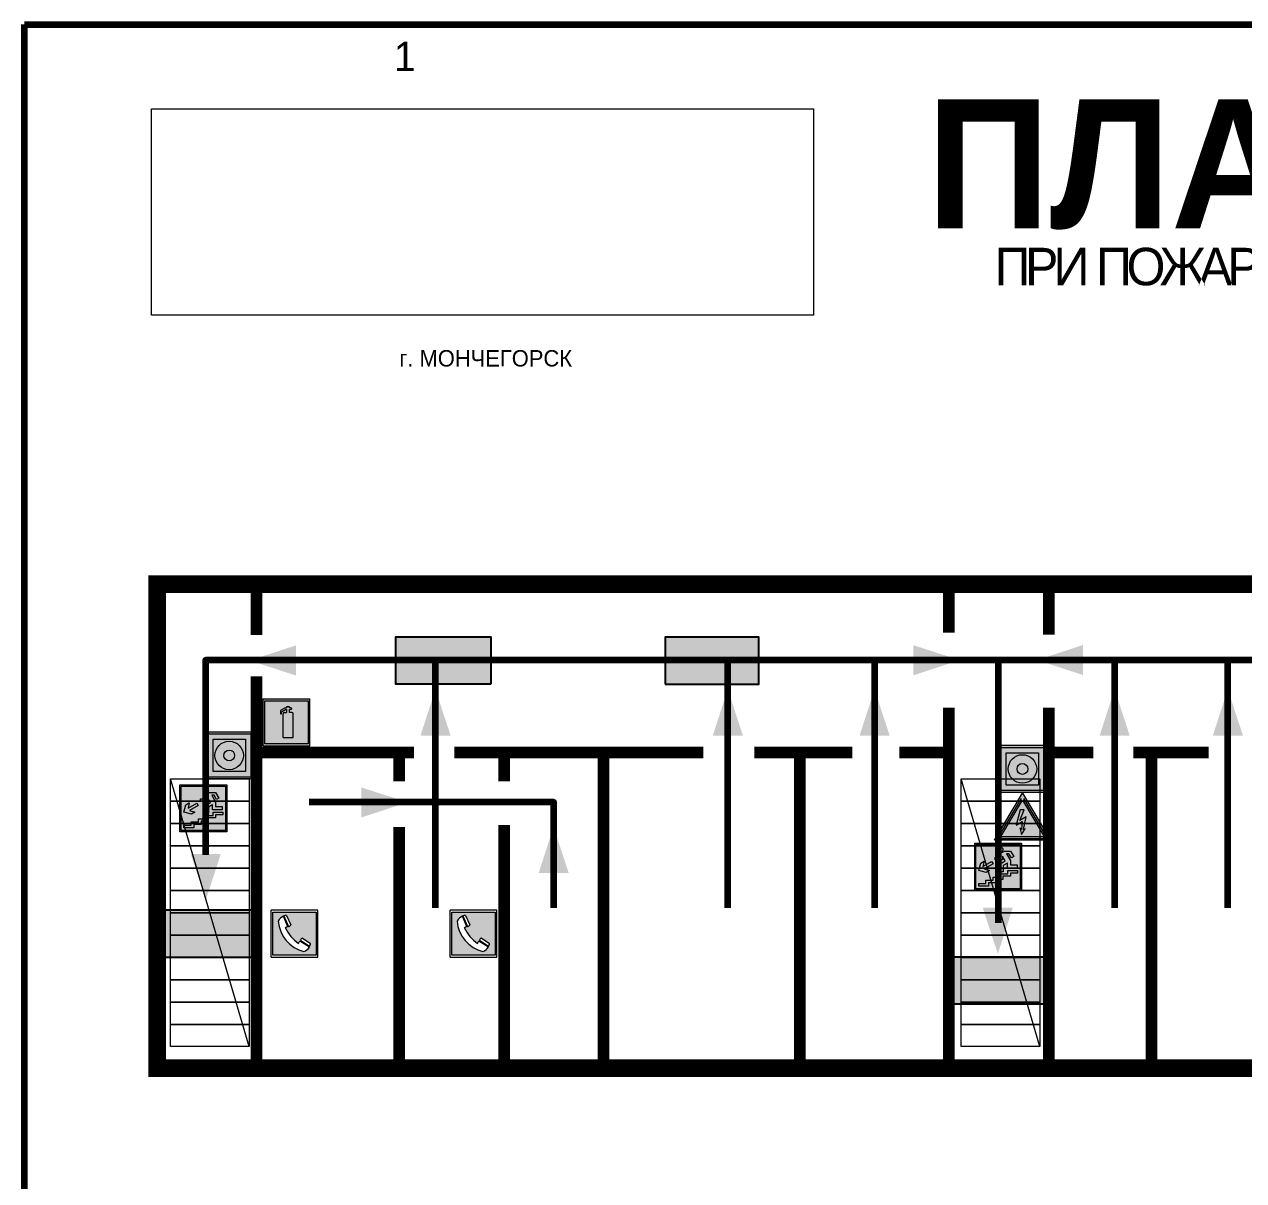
# Model space of a CAD drawing. Header units: millimetres. Extents: x 13114 to 67229, y 22859 to 38520.
# Drawn here: x 37115.6 to 37323.9, y 26071.5 to 26269 of the extents above; entities that cross this region are included whole.
import ezdxf

# ---------------------------------------------------------------- set-up
doc = ezdxf.new("R2010")
doc.units = ezdxf.units.MM
doc.layers.add('План_Штампы', color=7, linetype='Continuous')
doc.styles.add('обычный', font='arial.ttf')
picture_1 = doc.add_image_def('image1.jpg', size_in_pixel=(337, 105))

# ---------------------------------------------------------------- blocks, each defined once
blk = doc.blocks.new('вниз 3')
at = {"lineweight": 0, "true_color": 0xffffff}
h = blk.add_hatch(color=7, dxfattribs=at)
h.dxf.hatch_style = 1
h.paths.add_polyline_path([(40997.5, -4475.69), (40997.25, -4475.28), (40995.76, -4476.15), (40995.97, -4475.23), (40995.39, -4475.56), (40995.05, -4476.83), (40996.33, -4477.17), (40996.91, -4476.83), (40996, -4476.55)], flags=0)
h.paths.add_polyline_path([(40999.81, -4473.95), (41000.22, -4473.95), (41000.64, -4474.67), (41001.03, -4474.43), (41000.46, -4473.49), (41000.42, -4473.49), (40999.43, -4473.49), (40998.68, -4473.92), (40998.68, -4474.57), (40997.88, -4474.57), (40997.88, -4475), (40999.14, -4475), (40999.14, -4474.43), (40999.14, -4474.38), (40999.59, -4475.15), (40998.72, -4475.67), (40998.72, -4477.06), (40999.24, -4477.06), (40999.24, -4475.96), (40999.95, -4475.56), (40999.95, -4476.43), (41001.61, -4476.43), (41001.61, -4475.88), (41000.47, -4475.88), (41000.47, -4475.12)], flags=0)
h.paths.add_polyline_path([(40999.2, -4473.24, 1), (40998.35, -4473.24, 1)], flags=0)
h.paths.add_polyline_path([(41000.46, -4477.26), (41001.69, -4477.26), (41001.69, -4476.84), (41000.03, -4476.84), (41000.03, -4477.39), (40998.78, -4477.39), (40998.78, -4477.95), (40997.53, -4477.95), (40997.53, -4478.5), (40996.29, -4478.5), (40996.29, -4479.06), (40995.05, -4479.06), (40995.05, -4479.48), (40995.29, -4479.48), (40996.72, -4479.48), (40996.72, -4478.92), (40997.97, -4478.92), (40997.97, -4478.36), (40999.2, -4478.36), (40999.2, -4477.81), (41000.46, -4477.81)], flags=0)
h.paths.add_polyline_path([(41002.37, -4472.17), (40994.37, -4472.17), (40994.37, -4480.17), (41002.37, -4480.17)])
h.paths.add_polyline_path([(41002.16, -4479.96), (40994.57, -4479.96), (40994.57, -4472.37), (41002.16, -4472.37)], flags=16)
h.paths.add_polyline_path([(41001.61, -4475.88), (41001.61, -4476.43), (40999.95, -4476.43), (40999.95, -4475.56), (40999.24, -4475.96), (40999.24, -4477.06), (40998.72, -4477.06), (40998.72, -4475.67), (40999.59, -4475.15), (40999.14, -4474.38), (40999.14, -4474.43), (40999.14, -4475), (40997.88, -4475), (40997.88, -4474.57), (40998.68, -4474.57), (40998.68, -4473.92), (40999.43, -4473.49), (41000.42, -4473.49), (41000.46, -4473.49), (41001.03, -4474.43), (41000.64, -4474.67), (41000.22, -4473.95), (40999.81, -4473.95), (41000.47, -4475.12), (41000.47, -4475.88)], flags=0)
h.paths.add_polyline_path([(41001.69, -4476.84), (41001.69, -4477.26), (41000.46, -4477.26), (41000.46, -4477.81), (40999.2, -4477.81), (40999.2, -4478.36), (40997.97, -4478.36), (40997.97, -4478.92), (40996.72, -4478.92), (40996.72, -4479.48), (40995.05, -4479.48), (40995.05, -4479.06), (40996.29, -4479.06), (40996.29, -4478.5), (40997.53, -4478.5), (40997.53, -4477.95), (40998.78, -4477.95), (40998.78, -4477.39), (41000.03, -4477.39), (41000.03, -4476.84)], flags=0)
h.paths.add_polyline_path([(40998.35, -4473.24, -1), (40999.2, -4473.24, -1)], flags=0)
h.paths.add_polyline_path([(40997.5, -4475.69), (40996, -4476.55), (40996.91, -4476.83), (40996.33, -4477.17), (40995.05, -4476.83), (40995.39, -4475.56), (40995.97, -4475.23), (40995.76, -4476.15), (40997.25, -4475.28)], flags=0)
at = {"lineweight": 0}
h = blk.add_hatch(color=126, dxfattribs=at)
h.dxf.hatch_style = 1
h.paths.add_polyline_path([(41002.16, -4472.37), (40994.57, -4472.37), (40994.57, -4479.96), (41002.16, -4479.96)])
h.paths.add_polyline_path([(40995.97, -4475.23), (40995.76, -4476.15), (40997.25, -4475.28), (40997.5, -4475.69), (40996, -4476.55), (40996.91, -4476.83), (40996.33, -4477.17), (40995.05, -4476.83), (40995.39, -4475.56)], flags=16)
h.paths.add_polyline_path([(40997.88, -4474.57), (40998.68, -4474.57), (40998.68, -4473.92), (40999.43, -4473.49), (41000.42, -4473.49), (41000.46, -4473.49), (41001.03, -4474.43), (41000.64, -4474.67), (41000.22, -4473.95), (40999.81, -4473.95), (41000.47, -4475.12), (41000.47, -4475.88), (41001.61, -4475.88), (41001.61, -4476.43), (40999.95, -4476.43), (40999.95, -4475.56), (40999.24, -4475.96), (40999.24, -4477.06), (40998.72, -4477.06), (40998.72, -4475.67), (40999.59, -4475.15), (40999.14, -4474.38), (40999.14, -4474.43), (40999.14, -4475), (40997.88, -4475)], flags=16)
h.paths.add_polyline_path([(40998.35, -4473.24, -1), (40999.2, -4473.24, -1)], flags=16)
h.paths.add_polyline_path([(40997.53, -4477.95), (40998.78, -4477.95), (40998.78, -4477.39), (41000.03, -4477.39), (41000.03, -4476.84), (41001.69, -4476.84), (41001.69, -4477.26), (41000.46, -4477.26), (41000.46, -4477.81), (40999.2, -4477.81), (40999.2, -4478.36), (40997.97, -4478.36), (40997.97, -4478.92), (40996.72, -4478.92), (40996.72, -4479.48), (40995.05, -4479.48), (40995.05, -4479.06), (40996.29, -4479.06), (40996.29, -4478.5), (40997.53, -4478.5)], flags=16)
at = {"lineweight": 0, "true_color": 0xffffff}
h = blk.add_hatch(color=7, dxfattribs=at)
h.dxf.hatch_style = 1
h.paths.add_polyline_path([(40999.2, -4473.24, 1), (40998.35, -4473.24, 1)])
h.paths.add_polyline_path([(40999.81, -4473.95), (41000.22, -4473.95), (41000.64, -4474.67), (41001.03, -4474.43), (41000.46, -4473.49), (41000.42, -4473.49), (40999.43, -4473.49), (40998.68, -4473.92), (40998.68, -4474.57), (40997.88, -4474.57), (40997.88, -4475), (40999.14, -4475), (40999.14, -4474.43), (40999.14, -4474.38), (40999.59, -4475.15), (40998.72, -4475.67), (40998.72, -4477.06), (40999.24, -4477.06), (40999.24, -4475.96), (40999.95, -4475.56), (40999.95, -4476.43), (41001.61, -4476.43), (41001.61, -4475.88), (41000.47, -4475.88), (41000.47, -4475.12)])
h.paths.add_polyline_path([(40999.2, -4477.81), (41000.46, -4477.81), (41000.46, -4477.26), (41001.69, -4477.26), (41001.69, -4476.84), (41000.03, -4476.84), (41000.03, -4477.39), (40998.78, -4477.39), (40998.78, -4477.95), (40997.53, -4477.95), (40997.53, -4478.5), (40996.29, -4478.5), (40996.29, -4479.06), (40995.05, -4479.06), (40995.05, -4479.48), (40995.29, -4479.48), (40996.72, -4479.48), (40996.72, -4478.92), (40997.97, -4478.92), (40997.97, -4478.36), (40999.2, -4478.36)])
h.paths.add_polyline_path([(40997.5, -4475.69), (40997.25, -4475.28), (40995.76, -4476.15), (40995.97, -4475.23), (40995.39, -4475.56), (40995.05, -4476.83), (40996.33, -4477.17), (40996.91, -4476.83), (40996, -4476.55)])
at = {"color": 126, "lineweight": 0}
for points in [[(40994.37, -4472.17), (41002.37, -4472.17), (41002.37, -4480.17), (40994.37, -4480.17)], [(40994.57, -4472.37), (41002.16, -4472.37), (41002.16, -4479.96), (40994.57, -4479.96)]]:
    blk.add_lwpolyline(points, close=True, dxfattribs=at)
for points in [[(40999.14, -4474.43), (40999.14, -4475), (40997.88, -4475), (40997.88, -4474.57), (40998.68, -4474.57), (40998.68, -4473.92), (40999.43, -4473.49), (41000.42, -4473.49), (41000.46, -4473.49), (41001.03, -4474.43), (41000.64, -4474.67), (41000.22, -4473.95), (40999.81, -4473.95), (41000.47, -4475.12), (41000.47, -4475.88), (41001.61, -4475.88), (41001.61, -4476.43), (40999.95, -4476.43), (40999.95, -4475.56), (40999.24, -4475.96), (40999.24, -4477.06), (40998.72, -4477.06), (40998.72, -4475.67), (40999.59, -4475.15), (40999.14, -4474.38), (40999.14, -4474.43)], [(40995.05, -4476.83), (40995.39, -4475.56), (40995.97, -4475.23), (40995.76, -4476.15), (40997.25, -4475.28), (40997.5, -4475.69), (40996, -4476.55), (40996.91, -4476.83), (40996.33, -4477.17), (40995.05, -4476.83)], [(40995.29, -4479.48), (40995.05, -4479.48), (40995.05, -4479.06), (40996.29, -4479.06), (40996.29, -4478.5), (40997.53, -4478.5), (40997.53, -4477.95), (40998.78, -4477.95), (40998.78, -4477.39), (41000.03, -4477.39), (41000.03, -4476.84), (41001.69, -4476.84), (41001.69, -4477.26), (41000.46, -4477.26), (41000.46, -4477.81), (40999.2, -4477.81), (40999.2, -4478.36), (40997.97, -4478.36), (40997.97, -4478.92), (40996.72, -4478.92), (40996.72, -4479.48), (40995.05, -4479.48)]]:
    blk.add_lwpolyline(points, dxfattribs=at)
blk.add_circle((40998.77, -4473.24), 0.426, dxfattribs=at)
blk = doc.blocks.new('A$C7B4425F7')
at = {"true_color": 0xffffff}
blk.add_hatch(color=7, dxfattribs=at).paths.add_polyline_path([(0, 0), (-16, 0), (-16, -8), (0, -8)])
h = blk.add_hatch(color=126)
h.paths.add_polyline_path([(-0.2, -0.2), (-15.8, -0.2), (-15.8, -7.8), (-0.2, -7.8)])
h.paths.add_polyline_path([(-11.76, -2.03), (-11.76, -3.66), (-11.17, -3.66, -0.568275), (-11.17, -6.18), (-12.58, -6.18), (-12.58, -2.03)], flags=16)
h.paths.add_polyline_path([(-13.33, -4.12, -0.495768), (-13.59, -6.18), (-15.03, -6.18), (-15.03, -2.03), (-13.59, -2.03, -0.487973)], flags=16)
h.paths.add_polyline_path([(-10.25, -2.03), (-9.48, -2.03), (-9.48, -6.18), (-10.25, -6.18)], flags=16)
h.paths.add_polyline_path([(-13.84, -3.69), (-14.24, -3.69), (-14.24, -3.03), (-13.9, -3.03, -0.692621)], flags=0)
h.paths.add_polyline_path([(-9.15, -2.03), (-8.4, -2.03), (-8.04, -3.07), (-7.68, -2.03), (-6.93, -2.03), (-7.64, -4.1), (-6.93, -6.18), (-7.68, -6.18), (-8.04, -5.14), (-8.4, -6.18), (-9.15, -6.18), (-8.44, -4.1)], flags=16)
h.paths.add_polyline_path([(-11.76, -4.46), (-11.42, -4.46, -0.692621), (-11.36, -5.12), (-11.76, -5.12)], flags=0)
h.paths.add_polyline_path([(-13.9, -5.2), (-14.24, -5.2), (-14.24, -4.55), (-13.84, -4.55, -0.708038)], flags=0)
edge = h.paths.add_edge_path(flags=16)
edge.add_ellipse((-5.51, -4.08), major_axis=(0, 2.05), ratio=0.586184, start_angle=0, end_angle=360)
edge = h.paths.add_edge_path(flags=0)
edge.add_ellipse((-5.51, -4.08), major_axis=(0, 1.14), ratio=0.454828, start_angle=0, end_angle=360)
h.paths.add_polyline_path([(-4.13, -4.96, 0.377264), (-3.48, -4.52, 0.0555), (-3.16, -2.03), (-1.66, -2.03), (-1.66, -4.96), (-0.96, -4.96), (-0.96, -7.01), (-1.75, -7.01), (-1.75, -6.18), (-3.3, -6.18), (-3.3, -7.02), (-4.13, -7.02)], flags=16)
h.paths.add_polyline_path([(-2.73, -2.91), (-2.28, -2.91), (-2.28, -4.96), (-3.05, -4.96, 0.079136)], flags=0)
at = {"color": 126}
blk.add_lwpolyline([(-16, -8), (0, -8), (0, 0), (-16, 0)], close=True, dxfattribs=at)
blk = doc.blocks.new('A$C54414219')
at = {"true_color": 0xffffff}
h = blk.add_hatch(color=7, dxfattribs=at)
h.paths.add_polyline_path([(2.39, -9.45), (2.39, -18.3), (11.23, -18.3), (11.23, -9.45)], flags=0)
h.paths.add_polyline_path([(10.71, -13.87, -1), (2.92, -13.87, -1)], flags=0)
h.paths.add_polyline_path([(8.3, -13.87, -1), (5.33, -13.87, -1)], flags=0)
h.paths.add_polyline_path([(0.41, -7.47), (0.41, -20.27), (13.21, -20.27), (13.21, -7.47)])
h.paths.add_polyline_path([(0.92, -19.77), (12.71, -19.77), (12.71, -7.98), (0.92, -7.98)], flags=16)
h.paths.add_polyline_path([(11.23, -9.45), (11.23, -18.3), (2.39, -18.3), (2.39, -9.45)], flags=0)
at = {"lineweight": 5}
h = blk.add_hatch(color=242, dxfattribs=at)
h.paths.add_polyline_path([(12.71, -7.98), (0.92, -7.98), (0.92, -19.77), (12.71, -19.77)])
h.paths.add_polyline_path([(11.23, -18.3), (2.39, -18.3), (2.39, -9.45), (11.23, -9.45)], flags=16)
h.paths.add_polyline_path([(10.71, -13.87, -1), (2.92, -13.87, -1)], flags=0)
h.paths.add_polyline_path([(8.3, -13.87, -1), (5.33, -13.87, -1)], flags=0)
at = {"true_color": 0xffffff}
h = blk.add_hatch(color=7, dxfattribs=at)
h.paths.add_polyline_path([(2.39, -9.45), (2.39, -18.3), (11.23, -18.3), (11.23, -9.45)])
h.paths.add_polyline_path([(10.71, -13.87, -1), (2.92, -13.87, -1)], flags=16)
h.paths.add_polyline_path([(8.3, -13.87, -1), (5.33, -13.87, -1)], flags=0)
at = {"lineweight": 5}
h = blk.add_hatch(color=242, dxfattribs=at)
h.paths.add_polyline_path([(2.92, -13.87, 1), (10.71, -13.87, 1)])
h.paths.add_polyline_path([(8.3, -13.87, -1), (5.33, -13.87, -1)], flags=16)
at = {"color": 242, "lineweight": 5}
for p, q in [((0.41, -20.27), (0.41, -7.47)), ((0.41, -7.47), (13.21, -7.47)), ((0.41, -7.47), (13.21, -7.47)), ((13.21, -20.27), (13.21, -7.47)), ((0.41, -20.27), (13.21, -20.27))]:
    blk.add_line(p, q, dxfattribs=at)
for points in [[(0.92, -7.98), (12.71, -7.98), (12.71, -19.77), (0.92, -19.77)], [(2.39, -9.45), (11.23, -9.45), (11.23, -18.3), (2.39, -18.3)]]:
    blk.add_lwpolyline(points, close=True, dxfattribs=at)
for radius in [3.89, 1.49]:
    blk.add_circle((6.81, -13.87), radius, dxfattribs=at)
blk = doc.blocks.new('A$C3AD82952')
at = {"true_color": 0xf5f5ff}
h = blk.add_hatch(color=7, dxfattribs=at)
h.dxf.hatch_style = 1
h.paths.add_polyline_path([(8.21, 8.73, 0.414214), (7.89, 9.05), (7.22, 9.05), (7.22, 9.92), (7.59, 9.92, 1), (7.57, 10.36), (7.22, 10.36), (7.22, 10.6), (6.43, 10.6), (6.43, 10.36), (6.01, 10.36), (4.74, 9.59), (4.74, 8.69), (4.98, 8.73), (4.98, 9.26), (6.12, 9.91), (6.43, 9.91), (6.43, 9.05), (5.76, 9.05, 0.414214), (5.44, 8.73), (5.44, 2.2), (8.21, 2.2)], flags=0)
h.paths.add_polyline_path([(12.8, 12.8), (0, 12.8), (0, 0), (12.8, 0)])
h.paths.add_polyline_path([(0.51, 12.29), (12.29, 12.29), (12.29, 0.51), (0.51, 0.51)], flags=16)
h.paths.add_polyline_path([(4.74, 9.59), (6.01, 10.36), (6.43, 10.36), (6.43, 10.6), (7.22, 10.6), (7.22, 10.36), (7.59, 10.36, -0.94586), (7.59, 9.92), (7.22, 9.92), (7.22, 9.05), (7.89, 9.05, -0.414214), (8.21, 8.73), (8.21, 2.2), (5.44, 2.2), (5.44, 8.73, -0.414214), (5.76, 9.05), (6.43, 9.05), (6.43, 9.91), (6.12, 9.91), (4.98, 9.26), (4.98, 8.73), (4.74, 8.69)], flags=0)
h = blk.add_hatch(color=242)
h.dxf.hatch_style = 1
h.paths.add_polyline_path([(12.29, 12.29), (0.51, 12.29), (0.51, 0.51), (12.29, 0.51)])
h.paths.add_polyline_path([(4.74, 8.69), (4.74, 9.59), (6.01, 10.36), (6.43, 10.36), (6.43, 10.6), (7.22, 10.6), (7.22, 10.36), (7.59, 10.36, -0.94586), (7.59, 9.92), (7.22, 9.92), (7.22, 9.05), (7.89, 9.05, -0.414214), (8.21, 8.73), (8.21, 2.2), (5.44, 2.2), (5.44, 8.73, -0.414214), (5.76, 9.05), (6.43, 9.05), (6.43, 9.91), (6.12, 9.91), (4.98, 9.26), (4.98, 8.73)], flags=16)
h = blk.add_hatch(color=7, dxfattribs=at)
h.dxf.hatch_style = 1
h.paths.add_polyline_path([(8.21, 8.73, 0.414214), (7.89, 9.05), (7.22, 9.05), (7.22, 9.92), (7.59, 9.92, 1), (7.57, 10.36), (7.22, 10.36), (7.22, 10.6), (6.43, 10.6), (6.43, 10.36), (6.01, 10.36), (4.74, 9.59), (4.74, 8.69), (4.98, 8.73), (4.98, 9.26), (6.12, 9.91), (6.43, 9.91), (6.43, 9.05), (5.76, 9.05, 0.414214), (5.44, 8.73), (5.44, 2.2), (8.21, 2.2)])
at = {"color": 242, "lineweight": 5}
for p, q in [((0, 0), (0, 12.8)), ((0, 12.8), (12.8, 12.8)), ((6.01, 10.36), (4.74, 9.59)), ((6.01, 10.36), (6.43, 10.36)), ((7.22, 10.6), (6.43, 10.6)), ((6.43, 10.6), (6.43, 10.36)), ((7.22, 10.36), (7.22, 10.6)), ((7.59, 10.36), (7.22, 10.36)), ((12.8, 0), (12.8, 12.8)), ((4.74, 9.59), (4.74, 8.69)), ((4.74, 8.69), (4.98, 8.73)), ((4.98, 9.26), (6.12, 9.91)), ((4.98, 8.73), (4.98, 9.26)), ((5.44, 2.2), (5.44, 8.73)), ((5.76, 9.05), (6.43, 9.05)), ((6.12, 9.91), (6.43, 9.91)), ((6.43, 9.91), (6.43, 9.05)), ((7.22, 9.05), (7.22, 9.92)), ((7.59, 9.92), (7.22, 9.92)), ((7.89, 9.05), (7.22, 9.05)), ((8.21, 2.2), (8.21, 8.73)), ((0, 0), (12.8, 0)), ((5.44, 2.2), (8.21, 2.2))]:
    blk.add_line(p, q, dxfattribs=at)
blk.add_lwpolyline([(0.51, 12.29), (12.29, 12.29), (12.29, 0.51), (0.51, 0.51)], close=True, dxfattribs=at)
for centre, radius, start, end in [((7.58, 10.14), 0.223, 273.1875, 86.8125), ((5.76, 8.73), 0.32, 90, 180), ((7.89, 8.73), 0.32, 0, 90)]:
    blk.add_arc(centre, radius, start, end, dxfattribs=at)
blk = doc.blocks.new('A$C456E1F9C')
at = {"lineweight": 5}
h = blk.add_hatch(color=242, dxfattribs=at)
h.paths.add_polyline_path([(0.51, -1.47), (0.51, -13.26), (12.29, -13.26), (12.29, -1.47)])
h.paths.add_polyline_path([(5.42, -4.95, -0.254479), (4.78, -5.4), (3.52, -2.53, -0.209735), (4.23, -2.4)], flags=16)
h.paths.add_polyline_path([(8.53, -8.6), (10.87, -10.17), (10.54, -10.76), (8.03, -9.13, -0.192251)], flags=16)
h.paths.add_polyline_path([(4.61, -5.49, 0.005518), (3.87, -5.72, 0.128647), (7.49, -10.01, 0.00809), (7.83, -9.33), (10.47, -10.97, -0.16736), (8.99, -12.25, -0.327862), (1.95, -3.95, -0.166952), (3.36, -2.62)], flags=16)
at = {"color": 242, "lineweight": 5}
for p, q in [((0, -13.77), (0, -0.97)), ((12.8, -0.97), (0, -0.97)), ((4.61, -5.49), (3.36, -2.62)), ((3.52, -2.53), (4.78, -5.4)), ((4.23, -2.4), (5.42, -4.95)), ((12.8, -13.77), (12.8, -0.97)), ((7.83, -9.33), (10.47, -10.97)), ((8.03, -9.13), (10.54, -10.76)), ((10.81, -10.12), (8.53, -8.6)), ((10.54, -10.76), (10.8, -10.3)), ((10.8, -10.3), (10.81, -10.12)), ((0, -13.77), (12.8, -13.77))]:
    blk.add_line(p, q, dxfattribs=at)
blk.add_lwpolyline([(0.51, -1.47), (12.29, -1.47), (12.29, -13.26), (0.51, -13.26)], close=True, dxfattribs=at)
for centre, radius, start, end in [((4.59, -5.34), 2.99, 114.2845, 152.1974), ((4.02, -3.27), 0.891, 76.3284, 123.7092), ((11.12, -3.31), 9.19, 183.9915, 256.6009), ((14.98, -39.1), 35.17, 107.1487, 108.4135), ((13.86, -0.94), 11.08, 205.5536, 234.8762), ((4.68, -4.59), 0.824, 276.9621, 334.0723), ((-13.31, 0.8), 23.44, 332.5487, 334.4027), ((8.94, -9.5), 0.989, 114.4092, 157.9388), ((7.87, -9.46), 3, 291.9291, 329.9329)]:
    blk.add_arc(centre, radius, start, end, dxfattribs=at)
blk = doc.blocks.new('A$C32E8229D')
at = {"true_color": 0xffffff}
blk.add_hatch(color=7, dxfattribs=at).paths.add_polyline_path([(0, 0), (0, -8), (16, -8), (16, 0)])
h = blk.add_hatch(color=126)
h.paths.add_polyline_path([(0.2, -0.2), (15.8, -0.2), (15.8, -7.8), (0.2, -7.8)])
h.paths.add_polyline_path([(13.49, -2.05), (12.08, -2.05), (11.37, -2.63, 0.162397), (11.29, -2.84), (11.29, -3.63), (10.35, -3.63), (10.35, -4.05), (11.68, -4.05), (11.68, -3.48), (12.26, -4.28), (11.29, -5.1), (11.29, -6.78), (11.85, -6.78), (11.85, -5.44), (12.8, -4.64), (12.8, -5.94), (14.46, -5.94), (14.46, -5.39), (13.45, -5.39), (13.45, -3.97), (12.46, -2.59), (13.15, -2.59), (13.69, -3.34), (14.18, -3)], flags=16)
h.paths.add_polyline_path([(10.74, -1.82, 1), (11.8, -1.82, 1)], flags=16)
h.paths.add_polyline_path([(9.39, -3.59), (5.99, -3.59), (6.56, -3.03), (5.91, -3.03), (5.1, -3.83), (5.91, -4.64), (6.56, -4.64), (5.99, -4.09), (9.39, -4.09)], flags=16)
h.paths.add_polyline_path([(4.29, -1.08), (1.72, -1.08), (1.72, -6.6), (4.29, -6.6)], flags=16)
at = {"color": 126}
blk.add_lwpolyline([(16, -8), (0, -8), (0, 0), (16, 0)], close=True, dxfattribs=at)
blk = doc.blocks.new('A$C3E6D3DDE')
at = {"lineweight": 5}
h = blk.add_hatch(color=40, dxfattribs=at)
h.paths.add_polyline_path([(24.1, 1.45), (16.46, -11.35), (31.74, -11.35)])
h.paths.add_polyline_path([(24.09, -0.46), (30.03, -10.41), (18.14, -10.41)], flags=16)
h.paths.add_polyline_path([(24.54, -3.08), (23.41, -6.02), (25.13, -5.01), (24.33, -8.5), (24.82, -8.27), (23.79, -9.86), (23.4, -8.04), (23.8, -8.43), (24.04, -6.29), (22.39, -7.25), (23.44, -3.08)], flags=0)
h = blk.add_hatch(color=256, dxfattribs=at)
h.paths.add_polyline_path([(24.37, 0.03, 0.567511), (23.82, 0.03), (17.59, -10.4, 0.582454), (17.86, -10.88), (30.32, -10.88, 0.582149), (30.6, -10.4)])
h.paths.add_polyline_path([(24.09, -0.46), (18.14, -10.41), (30.03, -10.41)], flags=16)
h.paths.add_polyline_path([(24.54, -3.08), (23.41, -6.02), (25.13, -5.01), (24.33, -8.5), (24.82, -8.27), (23.79, -9.86), (23.4, -8.04), (23.8, -8.43), (24.04, -6.29), (22.39, -7.25), (23.44, -3.08)], flags=0)
h = blk.add_hatch(color=40, dxfattribs=at)
h.paths.add_polyline_path([(24.09, -0.46), (18.14, -10.41), (30.03, -10.41)])
h.paths.add_polyline_path([(24.82, -8.27), (23.79, -9.86), (23.4, -8.04), (23.8, -8.43), (24.04, -6.29), (22.39, -7.25), (23.44, -3.08), (24.54, -3.08), (23.41, -6.02), (25.13, -5.01), (24.33, -8.5)], flags=16)
at = {"color": 40, "lineweight": 5}
for p, q in [((16.46, -11.35), (24.1, 1.45)), ((24.1, 1.45), (31.74, -11.35))]:
    blk.add_line(p, q, dxfattribs=at)
at = {"lineweight": 5}
for p, q in [((17.59, -10.4), (23.82, 0.03)), ((24.37, 0.03), (30.6, -10.4)), ((18.14, -10.41), (24.09, -0.46)), ((23.44, -3.08), (22.39, -7.25)), ((23.41, -6.02), (24.54, -3.08)), ((24.54, -3.08), (23.44, -3.08)), ((24.09, -0.46), (30.03, -10.41)), ((22.39, -7.25), (24.04, -6.29)), ((25.13, -5.01), (23.41, -6.02)), ((24.04, -6.29), (23.8, -8.43)), ((24.33, -8.5), (25.13, -5.01)), ((23.8, -8.43), (23.4, -8.04)), ((23.4, -8.04), (23.79, -9.86)), ((23.79, -9.86), (24.82, -8.27)), ((24.82, -8.27), (24.33, -8.5)), ((17.86, -10.88), (30.32, -10.88)), ((18.14, -10.41), (30.03, -10.41))]:
    blk.add_line(p, q, dxfattribs=at)
at = {"color": 50, "lineweight": 5}
blk.add_line((31.74, -11.35), (16.46, -11.35), dxfattribs=at)

msp = doc.modelspace()

# ---------------------------------------------------------------- linework, layer by layer
at = {"color": 6, "lineweight": 100}
msp.add_lwpolyline([(37115.63, 26269), (37715.63, 26269), (37715.63, 25874), (37115.63, 25874)], close=True, dxfattribs=at)
at = {"lineweight": 100}
for points, const_width in [([(37449.09, 26026.44), (37449.09, 25982.46), (37688.34, 25982.46), (37688.34, 26057.85), (37558.27, 26057.85), (37558.27, 26187.77), (37449.09, 26187.77), (37449.09, 26173.38), (37138.31, 26173.38), (37138.31, 26090.7), (37449.09, 26090.7), (37449.09, 26026.27)], 3), ([(37273.53, 26165.11), (37273.53, 26173.44)], 2), ([(37155.26, 26164.72), (37155.26, 26172.8)], 2), ([(37290.62, 26164.78), (37290.62, 26173.12)], 2), ([(37182.19, 26144.65), (37155.26, 26144.65), (37155.26, 26157.64)], 2), ([(37273.53, 26152.3), (37273.53, 26091.58)], 2), ([(37298.25, 26144.65), (37290.62, 26144.65), (37290.62, 26091.9), (37290.62, 26152.3)], 2), ([(37155.26, 26144.65), (37155.26, 26091.64)], 2), ([(37179.63, 26144.65), (37179.63, 26139.71)], 2), ([(37231.6, 26144.65), (37189.08, 26144.65)], 2), ([(37197.58, 26144.65), (37197.58, 26139.71)], 2), ([(37214.54, 26144.65), (37214.54, 26090.88)], 2), ([(37257.04, 26144.65), (37240.3, 26144.65)], 2), ([(37248.11, 26144.65), (37248.11, 26090.88)], 2), ([(37273.53, 26144.65), (37265.08, 26144.65)], 2), ([(37317.91, 26144.65), (37305.08, 26144.65)], 2), ([(37308.16, 26144.65), (37308.16, 26091.25)], 2), ([(37179.63, 26131.91), (37179.63, 26090.88)], 2), ([(37197.58, 26132.24), (37197.58, 26090.88)], 2)]:
    msp.add_lwpolyline(points, dxfattribs=dict(at, const_width=const_width))
at = {"color": 126, "lineweight": 100, "true_color": 0x008754}
for points in [[(37457.46, 26160.39), (37146.54, 26160.39), (37146.54, 26127.16)], [(37185.88, 26118.12), (37185.88, 26160.39)], [(37235.82, 26118.12), (37235.82, 26160.39)], [(37260.89, 26118.12), (37260.89, 26160.39)], [(37282, 26160.39), (37282, 26115.51)], [(37301.89, 26118.12), (37301.89, 26160.39)], [(37321.23, 26118.12), (37321.23, 26160.39)], [(37206.05, 26118.12), (37206.05, 26136.12), (37164.27, 26136.12)]]:
    msp.add_lwpolyline(points, dxfattribs=at)
at = {"lineweight": 0}
for points in [[(37140.6, 26136.3), (37140.6, 26140.11), (37154.01, 26140.11), (37154.01, 26136.3)], [(37275.67, 26136.3), (37275.67, 26140.11), (37289.08, 26140.11), (37289.08, 26136.3)], [(37140.6, 26132.49), (37140.6, 26136.3), (37154.01, 26136.3), (37154.01, 26132.49)], [(37275.67, 26132.49), (37275.67, 26136.3), (37289.08, 26136.3), (37289.08, 26132.49)], [(37140.6, 26128.67), (37140.6, 26132.49), (37154.01, 26132.49), (37154.01, 26128.67)], [(37275.67, 26128.67), (37275.67, 26132.49), (37289.08, 26132.49), (37289.08, 26128.67)], [(37140.6, 26124.86), (37140.6, 26128.67), (37154.01, 26128.67), (37154.01, 26124.86)], [(37275.67, 26124.86), (37275.67, 26128.67), (37289.08, 26128.67), (37289.08, 26124.86)], [(37140.6, 26121.05), (37140.6, 26124.86), (37154.01, 26124.86), (37154.01, 26121.05)], [(37275.67, 26121.05), (37275.67, 26124.86), (37289.08, 26124.86), (37289.08, 26121.05)], [(37140.6, 26117.24), (37140.6, 26121.05), (37154.01, 26121.05), (37154.01, 26117.24)], [(37275.67, 26117.24), (37275.67, 26121.05), (37289.08, 26121.05), (37289.08, 26117.24)], [(37140.6, 26113.43), (37140.6, 26117.24), (37154.01, 26117.24), (37154.01, 26113.43)], [(37275.67, 26113.43), (37275.67, 26117.24), (37289.08, 26117.24), (37289.08, 26113.43)], [(37140.6, 26109.62), (37140.6, 26113.43), (37154.01, 26113.43), (37154.01, 26109.62)], [(37275.67, 26109.62), (37275.67, 26113.43), (37289.08, 26113.43), (37289.08, 26109.62)], [(37140.6, 26105.81), (37140.6, 26109.62), (37154.01, 26109.62), (37154.01, 26105.81)], [(37275.67, 26105.81), (37275.67, 26109.62), (37289.08, 26109.62), (37289.08, 26105.81)], [(37140.6, 26102), (37140.6, 26105.81), (37154.01, 26105.81), (37154.01, 26102)], [(37275.67, 26102), (37275.67, 26105.81), (37289.08, 26105.81), (37289.08, 26102)], [(37140.6, 26098.19), (37140.6, 26102), (37154.01, 26102), (37154.01, 26098.19)], [(37275.67, 26098.19), (37275.67, 26102), (37289.08, 26102), (37289.08, 26098.19)], [(37140.6, 26094.38), (37140.6, 26098.19), (37154.01, 26098.19), (37154.01, 26094.38)], [(37275.67, 26094.38), (37275.67, 26098.19), (37289.08, 26098.19), (37289.08, 26094.38)]]:
    msp.add_lwpolyline(points, close=True, dxfattribs=at)
for points in [[(37154.01, 26094.38), (37140.6, 26140.11)], [(37289.08, 26094.38), (37275.67, 26140.11)]]:
    msp.add_lwpolyline(points, dxfattribs=at)
at = {"layer": 'План_Штампы', "color": 126, "true_color": 0x008754}
for points in [[(37162.01, 26162.92), (37162, 26157.78), (37154.12, 26160.33)], [(37267.49, 26157.81), (37267.51, 26162.95), (37275.39, 26160.4)], [(37296.49, 26163), (37296.48, 26157.86), (37288.6, 26160.41)], [(37188.44, 26147.51), (37183.3, 26147.53), (37185.85, 26155.41)], [(37238.37, 26147.51), (37233.23, 26147.53), (37235.78, 26155.41)], [(37263.44, 26147.51), (37258.31, 26147.53), (37260.85, 26155.41)], [(37304.45, 26147.51), (37299.31, 26147.53), (37301.86, 26155.41)], [(37323.79, 26147.51), (37318.65, 26147.53), (37321.2, 26155.41)], [(37173.17, 26133.52), (37173.19, 26138.66), (37181.06, 26136.11)], [(37208.62, 26124.02), (37203.48, 26124.03), (37206.03, 26131.91)], [(37144.03, 26127.31), (37149.17, 26127.3), (37146.62, 26119.42)], [(37279.33, 26118.13), (37284.46, 26118.11), (37281.92, 26110.23)]]:
    msp.add_solid(points, dxfattribs=at)

# ---------------------------------------------------------------- block references
at = {"xscale": 0.625, "yscale": 0.625, "zscale": 0.625}
for name, p in [('A$C3AD82952', (37156.41, 26145.79)), ('A$C3E6D3DDE', (37271.07, 26136.76)), ('A$C456E1F9C', (37157.77, 26118.28)), ('A$C456E1F9C', (37188.34, 26118.28))]:
    msp.add_blockref(name, p, dxfattribs=at)
at = {"xscale": 0.625, "yscale": 0.625, "zscale": 0.625, "rotation": 180}
for p in [(37154.87, 26135.45), (37290.38, 26133.15)]:
    msp.add_blockref('A$C54414219', p, dxfattribs=at)
at = {"color": 126, "true_color": 0x008754}
for p in [(-3852.17, 30611.26), (-3716.4, 30601.29)]:
    msp.add_blockref('вниз 3', p, dxfattribs=at)
at = {"layer": 'План_Штампы', "color": 126, "true_color": 0x008754, "xscale": 1.012510887696, "yscale": 1.012510887696, "zscale": 1.012510887696, "rotation": 359.9978653237144}
msp.add_blockref('A$C32E8229D', (37179.1, 26164.41), dxfattribs=at)
at = {"layer": 'План_Штампы', "color": 126, "true_color": 0x008754, "xscale": -1}
msp.add_blockref('A$C32E8229D', (37241.07, 26164.3), dxfattribs=at)
at = {"layer": 'План_Штампы'}
for p in [(37155.21, 26117.67), (37290.03, 26109.69)]:
    msp.add_blockref('A$C7B4425F7', p, dxfattribs=at)

# ---------------------------------------------------------------- texts
at = {"lineweight": 0, "style": 'обычный'}
for s, insert, char_height, width, attachment_point in [('{\\fProxima Nova Rg|b0|i0|c204|p2;1\\H1.1667x; }', (37180.61, 26263.53), 5, 126.6484, 5), ('{\\fProxima Nova Rg|b1|i0|c204|p2;ПЛАН ЭВАКУАЦИИ}', (37269.71, 26256.18), 22, 493.8901, 1), ('\\pi-8.4,l8.4,t8.4;{\\fProxima Nova Rg|b0|i0|c204|p2;г. МОНЧЕГОРСК\\H1.1997x; }', (37194.43, 26211.94), 2.8, 126.6484, 5)]:
    msp.add_mtext(s, dxfattribs=dict(at, insert=insert, char_height=char_height, width=width, attachment_point=attachment_point))
at = {"color": 0, "lineweight": 0, "insert": (37418.81, 26231.01), "char_height": 8, "width": 449.2158, "attachment_point": 5, "style": 'обычный'}
msp.add_mtext('{\\fArial Black|b1|i0|c204|p34;\\H2x;\\T0.85;  \\fArial Narrow|b0|i0|c204|p34;\\H0.8x;\\W0.9;\\P\\fProxima Nova Rg|b0|i0|c204|p2;\\H0.5x;\\W1;\\C256;ПРИ ПОЖАРЕ  ИЛИ ДРУГИХ ЧРЕЗВЫЧАЙНЫХ СИТУАЦИЯХ  ИЗ ПОМЕЩЕНИЙ \\fProxima Nova Rg|b1|i0|c204|p2;\\H1.25x;\\PЦЭО: АБК ЦСиП   3 ЭТАЖ}', dxfattribs=at)

# ---------------------------------------------------------------- pictures from other files: only their frames are drawn
at = {"color": 7, "lineweight": 0, "true_color": 0xf5f5ff}
image = msp.add_image(picture_1, insert=(37137.33, 26219.32), size_in_units=(113.11, 35.24), dxfattribs=at)
image.dxf.flags = 7

doc.saveas('drawing.dxf')
